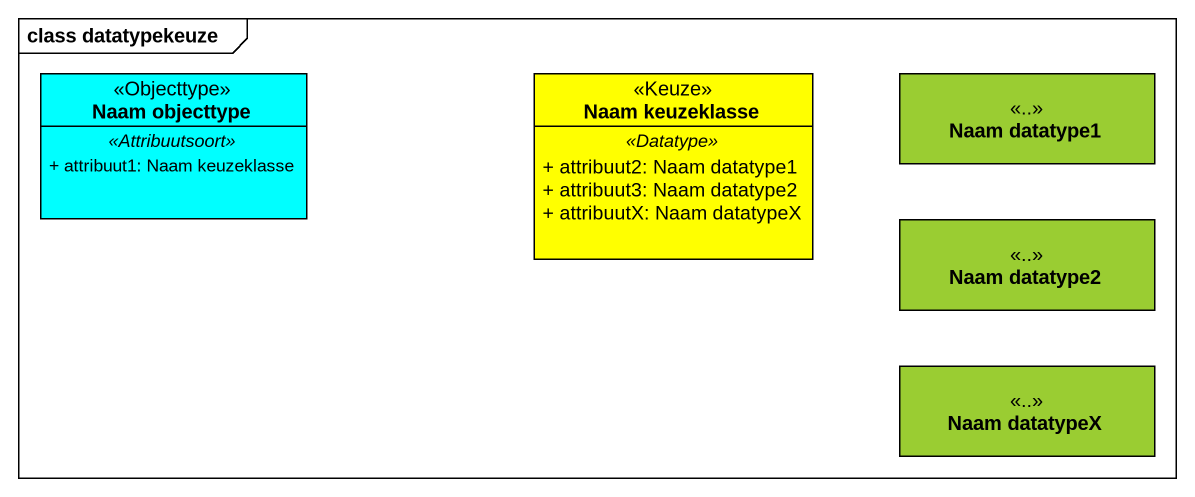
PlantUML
@startuml
mainframe class datatypekeuze
hide circle
hide empty members
skinparam classAttributeIconSize 0
class "Naam objecttype" as Naam_objecttype <<Objecttype>> #00FFFF {
  .. <<Attribuutsoort>> ..
  + attribuut1: Naam keuzeklasse
}
class "Naam keuzeklasse" as Naam_keuzeklasse <<Keuze>> #FFFF00 {
  .. <<Datatype>> ..
  + attribuut2: Naam datatype1
  + attribuut3: Naam datatype2
  + attribuutX: Naam datatypeX
}
class "Naam datatype1" as Naam_datatype1 <<..>> #9ACD32
class "Naam datatype2" as Naam_datatype2 <<..>> #9ACD32
class "Naam datatypeX" as Naam_datatypeX <<..>> #9ACD32
@enduml
